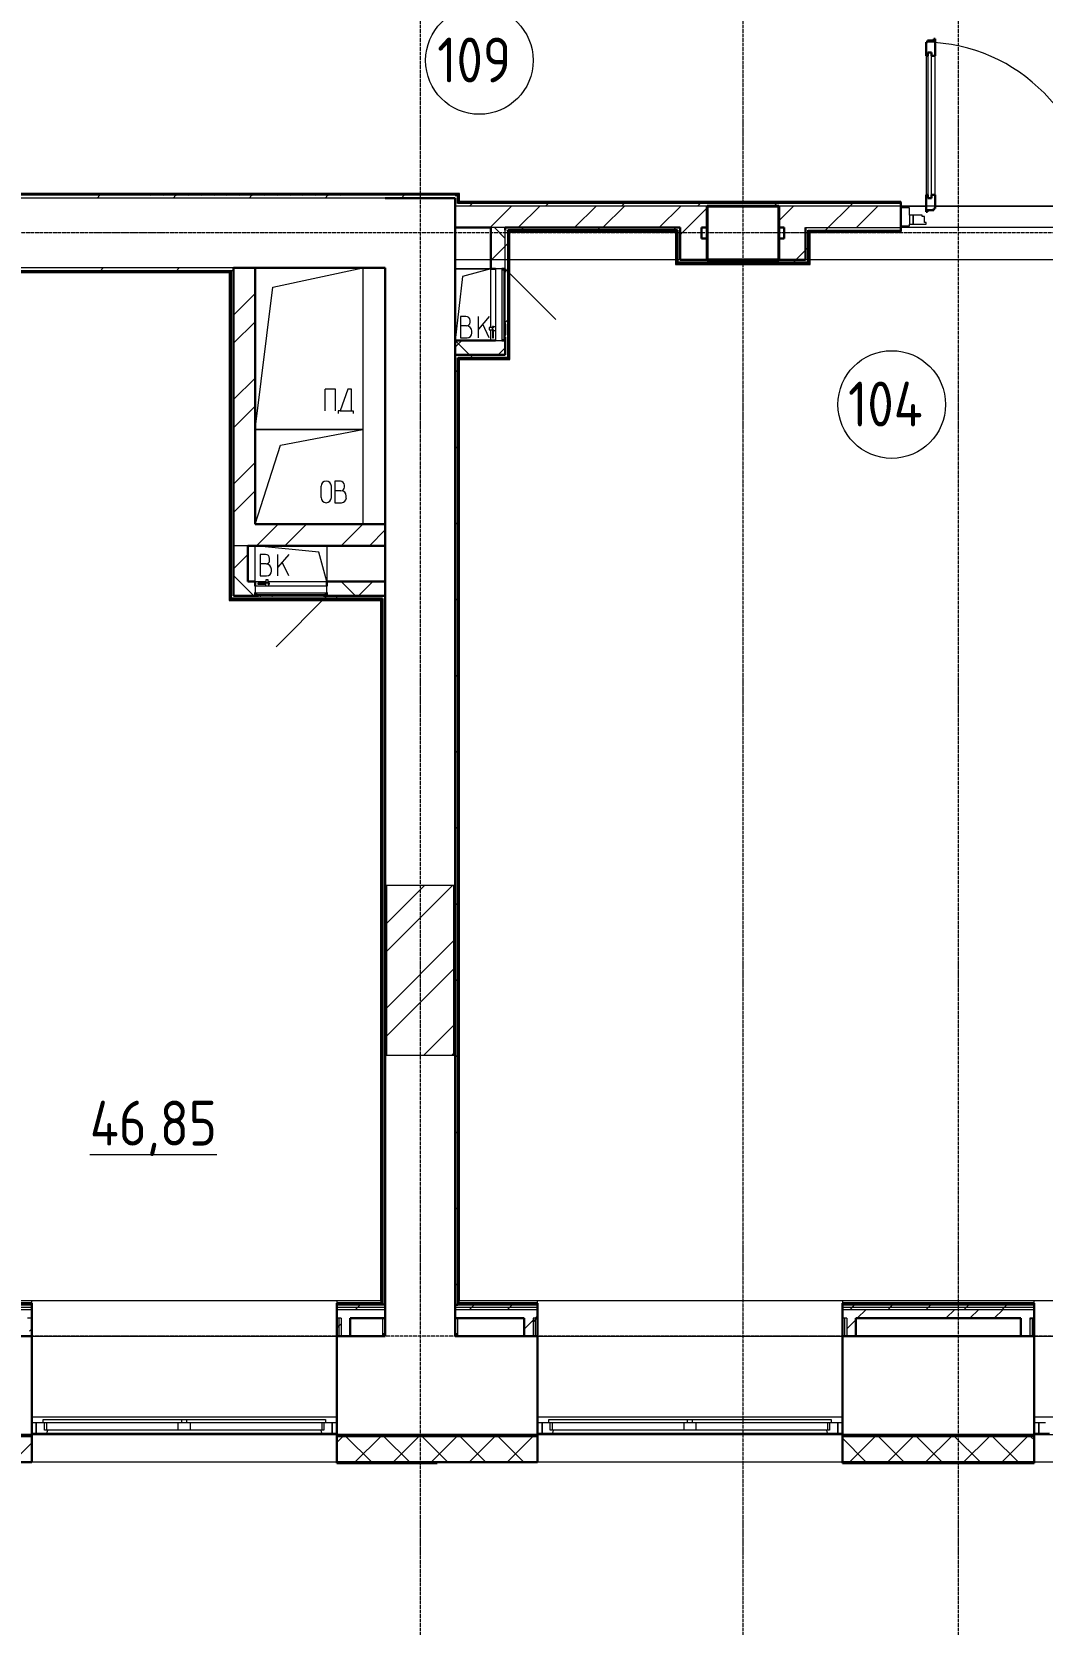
# Model space of a CAD drawing. Header units: millimetres. Extents: x -215207 to 92095, y -30385 to 123050.
# Drawn here: x -192100 to -186466, y -17164 to -8287 of the extents above; entities that cross this region are included whole.
import ezdxf

# ---------------------------------------------------------------- set-up
doc = ezdxf.new("R2010")
doc.units = ezdxf.units.MM
doc.linetypes.add('ADSK_Линия сетки', pattern=[25, 20, -2.5, 0, -2.5])
doc.linetypes.add('ADSK_Сверху', pattern=[4.5, 3, -1.5])
for name, color, linetype, lineweight in [('_ Окна', 7, 'Continuous', 9), ('Витраж', 7, 'Continuous', 9), ('Двери', 7, 'Continuous', 9), ('Линии', 7, 'Continuous', 9), ('Марки помещений', 7, 'Continuous', 20), ('Несущие колонны', 7, 'Continuous', 20), ('Оборудование', 7, 'Continuous', 20), ('Ограждение', 7, 'Continuous', 9), ('Окна', 7, 'Continuous', 9), ('Оси', 7, 'Continuous', 9), ('Перекрытие', 7, 'Continuous', 20), ('Стены внутренние', 7, 'Continuous', 20), ('Стены наружные', 7, 'Continuous', 20), ('Стены штриховка', 7, 'Continuous', 9)]:
    doc.layers.add(name, color=color, linetype=linetype, lineweight=lineweight)
doc.layers.add('Двери открывание', color=7, linetype='Continuous', lineweight=9, true_color=0xc0c0c0)
doc.styles.add('GOST Common_3', font='GOST_Common.ttf', dxfattribs={"width": 0.9, "height": 2.5})

# ---------------------------------------------------------------- blocks, each defined once
blk = doc.blocks.new('1 этаж 21082025')
at = {"lineweight": 18}
for p, q in [((9179.3, -41151.2), (9680.1, -41045)), ((9680.1, -41045), (9680.1, -41945)), ((10395, -41050), (10195, -41050)), ((10395, -41050), (10195, -41050)), ((10236.7, -41091.6), (10195, -41450)), ((10395, -41050), (10236.7, -41091.6)), ((9080.3, -41945), (9179.3, -41151.2)), ((10255.1, -41314.6), (10225.1, -41314.6)), ((10225.1, -41314.6), (10225.1, -41434.6)), ((10278.5, -41347.9), (10278.5, -41337.9)), ((10385.1, -41314.6), (10325.1, -41386.1)), ((10325.1, -41434.6), (10325.1, -41314.6)), ((10385.1, -41434.6), (10349.2, -41357.4)), ((10258.5, -41367.9), (10225.1, -41367.9)), ((10225.1, -41434.6), (10261.8, -41434.6)), ((10288.5, -41407.9), (10288.5, -41397.9)), ((9528.7, -41721.3), (9471.3, -41721.3)), ((9471.3, -41841.3), (9471.3, -41721.3)), ((9528.7, -41841.3), (9528.7, -41721.3)), ((9597.5, -41721.3), (9553.8, -41841.3)), ((9617.1, -41721.3), (9597.5, -41721.3)), ((9617.1, -41841.3), (9617.1, -41721.3)), ((9543.8, -41841.3), (9543.8, -41856.3)), ((9553.8, -41841.3), (9543.8, -41841.3)), ((9553.8, -41841.3), (9617.1, -41841.3)), ((9617.1, -41841.3), (9627.1, -41841.3)), ((9627.1, -41841.3), (9627.1, -41856.3)), ((9080.3, -41945), (9680.1, -41945)), ((9680.1, -41945), (9080.3, -41945)), ((9221.6, -42033.5), (9680.1, -41945)), ((9680.1, -41945), (9680.1, -42473.1)), ((9080.3, -42473.1), (9221.6, -42033.5)), ((9555.4, -42233.3), (9525.4, -42233.3)), ((9525.4, -42233.3), (9525.4, -42353.3)), ((9447.9, -42324.6), (9447.9, -42262)), ((9505.2, -42324.6), (9505.2, -42262)), ((9558.7, -42286.6), (9525.4, -42286.6)), ((9578.7, -42266.6), (9578.7, -42256.6)), ((9588.7, -42326.6), (9588.7, -42316.6)), ((9525.4, -42353.3), (9562.1, -42353.3)), ((9435.7, -42629), (9080.3, -42593.1)), ((9080.3, -42793.1), (9080.3, -42593.1)), ((9480.3, -42593.1), (9480.3, -42793.1)), ((9137.6, -42641.3), (9107.6, -42641.3)), ((9107.6, -42641.3), (9107.6, -42761.3)), ((9141, -42694.7), (9107.6, -42694.7)), ((9161, -42674.7), (9161, -42664.7)), ((9267.6, -42641.3), (9207.6, -42712.8)), ((9207.6, -42761.3), (9207.6, -42641.3)), ((9267.6, -42761.3), (9231.7, -42684.2)), ((9480.3, -42793.1), (9435.7, -42629)), ((9107.6, -42761.3), (9144.3, -42761.3)), ((9171, -42734.7), (9171, -42724.7))]:
    blk.add_line(p, q, dxfattribs=at)
for centre, radius, start, end in [((10255.1, -41337.9), 23.3, 0, 90), ((10258.5, -41347.9), 20, 270, 0), ((10258.5, -41397.9), 30, 0, 90), ((10261.8, -41407.9), 26.7, 270, 0), ((9476.5, -42262), 28.7, 0, 180), ((9555.4, -42256.6), 23.3, 0, 90), ((9476.5, -42324.6), 28.7, 180, 0), ((9558.7, -42266.6), 20, 270, 0), ((9558.7, -42316.6), 30, 0, 90), ((9562.1, -42326.6), 26.7, 270, 0), ((9137.6, -42664.7), 23.3, 0, 90), ((9141, -42674.7), 20, 270, 0), ((9141, -42724.7), 30, 0, 90), ((9144.3, -42734.7), 26.7, 270, 0)]:
    blk.add_arc(centre, radius, start, end, dxfattribs=at)
at = {"layer": '_ Окна'}
for p, q in [((7860, -47482), (7835, -47482)), ((7860, -47540), (7860, -47482)), ((9535, -47482), (9510, -47482)), ((9510, -47482), (9510, -47540)), ((10680, -47482), (10655, -47482)), ((10680, -47540), (10680, -47482)), ((12355, -47482), (12330, -47482)), ((12330, -47482), (12330, -47540)), ((13450, -47482), (13425, -47482)), ((13450, -47540), (13450, -47482)), ((7835, -47540), (7860, -47540)), ((9510, -47540), (9535, -47540)), ((10655, -47540), (10680, -47540)), ((12330, -47540), (12355, -47540)), ((13425, -47540), (13450, -47540))]:
    blk.add_line(p, q, dxfattribs=at)
at = {"layer": '_ Окна', "lineweight": 18}
for p, q in [((7898, -47482), (7860, -47482)), ((7860, -47482), (7860, -47540)), ((7906, -47523), (7906, -47482)), ((9464, -47482), (9464, -47523)), ((9510, -47482), (9472, -47482)), ((9510, -47540), (9510, -47482)), ((10718, -47482), (10680, -47482)), ((10680, -47482), (10680, -47540)), ((10726, -47523), (10726, -47482)), ((12284, -47482), (12284, -47523)), ((12330, -47482), (12292, -47482)), ((12330, -47540), (12330, -47482)), ((13488, -47482), (13450, -47482)), ((13450, -47482), (13450, -47540)), ((7860, -47540), (7919.4, -47540)), ((7918, -47523), (7906, -47523)), ((7919.4, -47540), (7924, -47523)), ((9446, -47523), (9450.6, -47540)), ((9450.6, -47540), (9510, -47540)), ((9464, -47523), (9452, -47523)), ((10680, -47540), (10739.4, -47540)), ((10738, -47523), (10726, -47523)), ((10739.4, -47540), (10744, -47523)), ((12266, -47523), (12270.6, -47540)), ((12270.6, -47540), (12330, -47540)), ((12284, -47523), (12272, -47523)), ((13450, -47540), (13509.4, -47540))]:
    blk.add_line(p, q, dxfattribs=at)
at = {"layer": 'Витраж', "lineweight": 18}
for p, q in [((12730, -40710), (12680, -40710)), ((12680, -40710), (12680, -40810)), ((12730, -40750), (12730, -40710)), ((12680, -40810), (12730, -40810)), ((12730, -40810), (12730, -40800))]:
    blk.add_line(p, q, dxfattribs=at)
at = {"layer": 'Двери', "lineweight": 30}
for p, q in [((12830, -39786), (12822, -39786)), ((12822, -39786), (12822, -39862)), ((12864, -39777), (12830, -39777)), ((12830, -39777), (12830, -39786)), ((12831, -39844), (12831, -39862)), ((12852, -39844), (12831, -39844)), ((12852, -39862), (12852, -39844)), ((12872, -39768), (12864, -39768)), ((12864, -39768), (12864, -39777)), ((12872, -39862), (12872, -39768)), ((12831, -39862), (12822, -39862)), ((12872, -39862), (12852, -39862)), ((12822, -40638), (12822, -40732)), ((12831, -40638), (12822, -40638)), ((12831, -40656), (12831, -40638)), ((12852, -40638), (12852, -40656)), ((12872, -40638), (12852, -40638)), ((12872, -40714), (12872, -40638)), ((12822, -40732), (12830, -40732)), ((12830, -40732), (12830, -40723)), ((12830, -40723), (12864, -40723)), ((12852, -40656), (12831, -40656)), ((12864, -40723), (12864, -40714)), ((12864, -40714), (12872, -40714))]:
    blk.add_line(p, q, dxfattribs=at)
at = {"layer": 'Двери'}
for p, q in [((12831, -39844), (12831, -40656)), ((12852, -39844), (12831, -39844)), ((12852, -40656), (12852, -39844)), ((12822, -39862), (12822, -40638)), ((12872, -40638), (12872, -39862)), ((12831, -40656), (12852, -40656)), ((12730, -40750), (12730, -40800)), ((12750, -40750), (12730, -40750)), ((12730, -40800), (12750, -40800)), ((12750, -40800), (12750, -40750)), ((12799, -40750), (12750, -40750)), ((12750, -40750), (12750, -40800)), ((12750, -40800), (12822, -40800)), ((12799, -40758), (12799, -40750)), ((12813, -40758), (12799, -40758)), ((12813, -40792), (12813, -40758)), ((12822, -40792), (12813, -40792)), ((12822, -40800), (12822, -40792))]:
    blk.add_line(p, q, dxfattribs=at)
at = {"layer": 'Двери открывание'}
blk.add_arc((12804, -40732), 946, 0, 88.90974, dxfattribs=at)
at = {"layer": 'Линии', "linetype": 'ADSK_Сверху'}
for p, q in [((43405, -40700), (10195, -40700)), ((43405, -41000), (10195, -41000))]:
    blk.add_line(p, q, dxfattribs=at)
at = {"layer": 'Марки помещений'}
for centre in [(10330.7, -39888.2), (12630.1, -41806.2)]:
    blk.add_circle(centre, 300, dxfattribs=at)
at = {"layer": 'Несущие колонны', "lineweight": 40}
for p, q in [((11600, -40700), (12000, -40700)), ((11600, -41000), (11600, -40700)), ((12000, -40700), (11600, -40700)), ((12000, -40700), (12000, -41000)), ((11600, -40820), (11600, -41000)), ((12000, -41000), (12000, -40820)), ((12000, -41000), (11600, -41000)), ((11600, -41000), (12000, -41000))]:
    blk.add_line(p, q, dxfattribs=at)
at = {"layer": 'Несущие колонны'}
for p, q in [((11600, -40700), (11600, -40820)), ((12000, -40820), (12000, -40700))]:
    blk.add_line(p, q, dxfattribs=at)
at = {"layer": 'Оборудование'}
for p, q in [((10456.4, -41050), (10420, -41050)), ((10420, -41050), (10420, -41450)), ((10457.3, -41449.1), (10457.3, -41050.9)), ((10467, -41057), (10457.3, -41057)), ((10468, -41442), (10468, -41058)), ((10475, -41069), (10469.5, -41069)), ((10475, -41050), (10757.8, -41332.8)), ((10475, -41431), (10475, -41069)), ((10477, -41353.5), (10475, -41353.5)), ((10477, -41357.5), (10477, -41353.5)), ((10477, -41357.5), (10477, -41418)), ((10402.1, -41377.4), (10384.7, -41377.4)), ((10384.7, -41377.4), (10384.7, -41389.6)), ((10384.7, -41389.6), (10402.1, -41389.6)), ((10404.1, -41375.4), (10402.1, -41377.4)), ((10402.1, -41377.4), (10402.1, -41389.6)), ((10402.1, -41389.6), (10404.1, -41391.6)), ((10420, -41373.9), (10404.1, -41373.9)), ((10404.1, -41373.9), (10404.1, -41393.2)), ((10404.1, -41393.2), (10420, -41393.2)), ((10409.6, -41370.4), (10404.6, -41370.4)), ((10404.6, -41370.4), (10404.6, -41378.7)), ((10404.6, -41388.3), (10404.6, -41434.2)), ((10404.6, -41434.2), (10409.6, -41434.2)), ((10409.6, -41378.7), (10409.6, -41370.4)), ((10409.6, -41434.2), (10409.6, -41388.3)), ((10420, -41450), (10456.4, -41450)), ((10457.3, -41443), (10467, -41443)), ((10469.5, -41431), (10475, -41431)), ((10475, -41422), (10477, -41422)), ((10477, -41422), (10477, -41418)), ((9140.6, -42782.8), (9140.6, -42800.3)), ((9152.9, -42782.8), (9140.6, -42782.8)), ((9152.9, -42800.3), (9152.9, -42782.8)), ((9080.3, -42818.1), (9080.3, -42854.5)), ((9480.3, -42818.1), (9080.3, -42818.1)), ((9081.2, -42855.4), (9479.3, -42855.4)), ((9087.3, -42855.4), (9087.3, -42865.2)), ((9088.2, -42866.1), (9472.3, -42866.1)), ((9096.1, -42802.7), (9096.1, -42807.7)), ((9141.9, -42802.7), (9096.1, -42802.7)), ((9096.1, -42807.7), (9141.9, -42807.7)), ((9099.3, -42867.7), (9099.3, -42873.1)), ((9137.1, -42802.2), (9137.1, -42818.1)), ((9156.4, -42802.2), (9137.1, -42802.2)), ((9140.6, -42800.3), (9138.7, -42802.2)), ((9152.9, -42800.3), (9140.6, -42800.3)), ((9159.8, -42802.7), (9151.6, -42802.7)), ((9151.6, -42807.7), (9159.8, -42807.7)), ((9154.8, -42802.2), (9152.9, -42800.3)), ((9156.4, -42818.1), (9156.4, -42802.2)), ((9159.8, -42807.7), (9159.8, -42802.7)), ((9461.3, -42873.1), (9461.3, -42867.7)), ((9473.3, -42865.2), (9473.3, -42855.4)), ((9480.3, -42854.5), (9480.3, -42818.1)), ((9099.3, -42873.1), (9461.3, -42873.1)), ((9108.3, -42873.1), (9108.3, -42875.1)), ((9108.3, -42875.1), (9112.3, -42875.1)), ((9172.8, -42875.1), (9112.3, -42875.1)), ((9172.8, -42875.1), (9176.8, -42875.1)), ((9176.8, -42875.1), (9176.8, -42873.1)), ((9480.3, -42873.1), (9197.4, -43156))]:
    blk.add_line(p, q, dxfattribs=at)
for points, knots in [([(10457.3, -41050.9), (10457.3, -41050.8), (10457.3, -41050.7), (10457.2, -41050.5), (10457.1, -41050.4), (10457, -41050.2), (10456.8, -41050.1), (10456.6, -41050), (10456.5, -41050), (10456.4, -41050)], [-1, -1, -1, -1, -0.833333, -0.75, -0.583333, -0.458333, -0.333333, -0.166667, 0, 0, 0, 0]), ([(10468, -41058), (10468, -41057.9), (10468, -41057.7), (10467.9, -41057.6), (10467.9, -41057.5), (10467.8, -41057.4), (10467.7, -41057.2), (10467.5, -41057.1), (10467.3, -41057), (10467.1, -41057), (10467, -41057)], [-1, -1, -1, -1, -0.833333, -0.75, -0.666667, -0.583333, -0.458333, -0.333333, -0.166667, 0, 0, 0, 0]), ([(10469.5, -41069), (10469.4, -41069), (10469.2, -41069), (10468.9, -41068.9), (10468.8, -41068.8), (10468.6, -41068.7), (10468.4, -41068.6), (10468.3, -41068.4), (10468.2, -41068.2), (10468.1, -41068.1), (10468, -41067.8), (10468, -41067.6), (10468, -41067.5)], [-1, -1, -1, -1, -0.833333, -0.75, -0.666667, -0.583333, -0.5, -0.416667, -0.333333, -0.25, -0.166667, 0, 0, 0, 0]), ([(10456.4, -41450), (10456.5, -41450), (10456.6, -41450), (10456.8, -41449.9), (10457, -41449.8), (10457.1, -41449.6), (10457.2, -41449.5), (10457.3, -41449.3), (10457.3, -41449.2), (10457.3, -41449.1)], [0, 0, 0, 0, 0.166667, 0.333333, 0.458333, 0.583333, 0.708333, 0.833333, 1, 1, 1, 1]), ([(10467, -41443), (10467.1, -41443), (10467.3, -41443), (10467.5, -41442.9), (10467.7, -41442.8), (10467.8, -41442.6), (10467.9, -41442.5), (10467.9, -41442.4), (10468, -41442.3), (10468, -41442.1), (10468, -41442)], [0, 0, 0, 0, 0.166667, 0.333333, 0.458333, 0.583333, 0.666667, 0.75, 0.833333, 1, 1, 1, 1]), ([(10468, -41432.5), (10468, -41432.4), (10468, -41432.2), (10468.1, -41431.9), (10468.2, -41431.8), (10468.3, -41431.6), (10468.4, -41431.4), (10468.6, -41431.3), (10468.8, -41431.2), (10468.9, -41431.1), (10469.2, -41431), (10469.4, -41431), (10469.5, -41431)], [0, 0, 0, 0, 0.166667, 0.25, 0.333333, 0.416667, 0.5, 0.583333, 0.666667, 0.75, 0.833333, 1, 1, 1, 1]), ([(9080.3, -42854.5), (9080.3, -42854.6), (9080.3, -42854.7), (9080.4, -42855), (9080.5, -42855.1), (9080.6, -42855.2), (9080.8, -42855.3), (9081, -42855.4), (9081.1, -42855.4), (9081.2, -42855.4)], [0, 0, 0, 0, 0.166667, 0.333333, 0.458333, 0.583333, 0.708333, 0.833333, 1, 1, 1, 1]), ([(9087.3, -42865.2), (9087.3, -42865.2), (9087.3, -42865.4), (9087.4, -42865.6), (9087.5, -42865.8), (9087.6, -42865.9), (9087.7, -42866), (9087.9, -42866), (9088, -42866.1), (9088.1, -42866.1), (9088.2, -42866.1)], [0, 0, 0, 0, 0.166667, 0.333333, 0.458333, 0.583333, 0.666667, 0.75, 0.833333, 1, 1, 1, 1]), ([(9097.7, -42866.1), (9097.9, -42866.1), (9098.1, -42866.1), (9098.3, -42866.2), (9098.5, -42866.3), (9098.7, -42866.4), (9098.8, -42866.6), (9098.9, -42866.7), (9099.1, -42866.9), (9099.1, -42867.1), (9099.2, -42867.3), (9099.3, -42867.5), (9099.3, -42867.7)], [0, 0, 0, 0, 0.166667, 0.25, 0.333333, 0.416667, 0.5, 0.583333, 0.666667, 0.75, 0.833333, 1, 1, 1, 1]), ([(9461.3, -42867.7), (9461.3, -42867.5), (9461.3, -42867.3), (9461.4, -42867.1), (9461.5, -42866.9), (9461.6, -42866.7), (9461.7, -42866.6), (9461.9, -42866.4), (9462, -42866.3), (9462.2, -42866.2), (9462.5, -42866.1), (9462.7, -42866.1), (9462.8, -42866.1)], [-1, -1, -1, -1, -0.833333, -0.75, -0.666667, -0.583333, -0.5, -0.416667, -0.333333, -0.25, -0.166667, 0, 0, 0, 0]), ([(9472.3, -42866.1), (9472.4, -42866.1), (9472.5, -42866.1), (9472.7, -42866), (9472.8, -42866), (9472.9, -42865.9), (9473, -42865.8), (9473.2, -42865.6), (9473.2, -42865.4), (9473.3, -42865.2), (9473.3, -42865.2)], [-1, -1, -1, -1, -0.833333, -0.75, -0.666667, -0.583333, -0.458333, -0.333333, -0.166667, 0, 0, 0, 0]), ([(9479.3, -42855.4), (9479.4, -42855.4), (9479.5, -42855.4), (9479.7, -42855.3), (9479.9, -42855.2), (9480, -42855.1), (9480.2, -42855), (9480.2, -42854.7), (9480.3, -42854.6), (9480.3, -42854.5)], [-1, -1, -1, -1, -0.833333, -0.75, -0.583333, -0.458333, -0.333333, -0.166667, 0, 0, 0, 0])]:
    blk.add_open_spline(points, degree=3, knots=knots, dxfattribs=at)
at = {"layer": 'Ограждение'}
for p, q in [((10220, -40630), (3985, -40630)), ((10220, -40630), (10215, -40635)), ((10220, -40675), (10220, -40630)), ((10220, -40675), (10215, -40680)), ((12680, -40675), (10220, -40675)), ((12680, -40675), (12680, -40680)), ((10500, -40845), (10495, -40840)), ((10500, -41555), (10500, -40845)), ((10500, -40845), (11425, -40845)), ((11425, -40845), (11430, -40840)), ((11425, -40845), (11425, -41025)), ((12175, -40845), (12170, -40840)), ((12175, -41025), (12175, -40845)), ((12175, -40845), (12680, -40845)), ((12680, -40840), (12680, -40845)), ((3985, -41070), (8935.3, -41070)), ((8940.3, -41065), (8935.3, -41070)), ((8935.3, -41070), (8935.3, -42898.1)), ((11425, -41025), (11430, -41020)), ((11425, -41025), (12175, -41025)), ((12175, -41025), (12170, -41020)), ((10220, -41555), (10215, -41550)), ((10220, -46800), (10220, -41555)), ((10220, -41555), (10500, -41555)), ((10500, -41555), (10495, -41550)), ((8935.3, -42898.1), (8940.3, -42893.1)), ((8935.3, -42898.1), (9780, -42898.1)), ((9780, -42898.1), (9785, -42893.1)), ((9780, -42898.1), (9780, -46800)), ((1590, -46800), (9785, -46800)), ((7835, -46815), (7835, -46800)), ((7835, -46800), (9535, -46800)), ((9535, -46800), (9535, -46815)), ((10215, -46800), (18385, -46800)), ((10655, -46815), (10655, -46800)), ((10655, -46800), (12355, -46800)), ((12355, -46800), (12355, -46815)), ((13425, -46815), (13425, -46800)), ((13425, -46800), (15125, -46800)), ((9790, -46900), (9790, -47000)), ((10210, -47000), (10210, -46900)), ((7835, -47000), (9535, -47000)), ((10655, -47000), (12355, -47000)), ((13425, -47000), (15125, -47000)), ((7835, -47450), (9535, -47450)), ((10655, -47450), (12355, -47450)), ((13425, -47450), (15125, -47450))]:
    blk.add_line(p, q, dxfattribs=at)
at = {"layer": 'Ограждение', "linetype": 'Continuous'}
for p, q in [((8336, -40635), (8336, -40630)), ((8936, -40635), (8936, -40630)), ((9536, -40635), (9536, -40630)), ((10136, -40635), (10136, -40630)), ((10736, -40680), (10736, -40675)), ((11336, -40680), (11336, -40675)), ((11936, -40680), (11936, -40675)), ((12536, -40680), (12536, -40675))]:
    blk.add_line(p, q, dxfattribs=at)
at = {"layer": 'Окна'}
for p, q in [((7898, -47465), (8670, -47465)), ((7898, -47482), (7898, -47465)), ((8670, -47482), (7898, -47482)), ((7918, -47523), (7918, -47482)), ((8650, -47482), (8650, -47523)), ((8670, -47465), (8700, -47465)), ((8670, -47465), (8670, -47482)), ((8700, -47482), (8670, -47482)), ((8700, -47465), (9472, -47465)), ((8700, -47482), (8700, -47465)), ((9472, -47482), (8700, -47482)), ((8720, -47523), (8720, -47482)), ((9452, -47482), (9452, -47523)), ((9472, -47465), (9472, -47482)), ((10718, -47465), (11490, -47465)), ((10718, -47482), (10718, -47465)), ((11490, -47482), (10718, -47482)), ((10738, -47523), (10738, -47482)), ((11470, -47482), (11470, -47523)), ((11490, -47465), (11520, -47465)), ((11490, -47465), (11490, -47482)), ((11520, -47482), (11490, -47482)), ((11520, -47465), (12292, -47465)), ((11520, -47482), (11520, -47465)), ((12292, -47482), (11520, -47482)), ((11540, -47523), (11540, -47482)), ((12272, -47482), (12272, -47523)), ((12292, -47465), (12292, -47482)), ((8650, -47523), (7918, -47523)), ((7919.4, -47540), (9450.6, -47540)), ((8720, -47523), (8650, -47523)), ((9452, -47523), (8720, -47523)), ((11470, -47523), (10738, -47523)), ((10739.4, -47540), (12270.6, -47540)), ((11540, -47523), (11470, -47523)), ((12272, -47523), (11540, -47523))]:
    blk.add_line(p, q, dxfattribs=at)
at = {"layer": 'Оси', "linetype": 'ADSK_Линия сетки'}
for p, q in [((10000, -29900), (10000, -60626.1)), ((11800, -29900), (11800, -60626.1)), ((13000, -29900), (13000, -60626.1)), ((62867.3, -40850), (-14072.3, -40850)), ((62867.3, -47000), (-14072.3, -47000))]:
    blk.add_line(p, q, dxfattribs=at)
at = {"layer": 'Перекрытие', "color": 49, "true_color": 0x464646}
for p, q in [((12680, -40700), (12822, -40700)), ((12872, -40700), (14088, -40700)), ((10195, -41050), (10395, -41050)), ((9080.3, -42793.1), (9080.3, -42593.1)), ((9480.3, -42593.1), (9480.3, -42793.1))]:
    blk.add_line(p, q, dxfattribs=at)
at = {"layer": 'Стены внутренние'}
for p, q in [((9805, -40655), (3975, -40655)), ((9810, -44485), (10190, -44485)), ((10190, -45435), (9810, -45435)), ((9535, -47550), (7835, -47550)), ((12355, -47550), (10655, -47550)), ((15125, -47550), (13425, -47550)), ((9535, -47702), (7835, -47702)), ((12355, -47702), (10655, -47702)), ((15125, -47702), (13425, -47702))]:
    blk.add_line(p, q, dxfattribs=at)
at = {"layer": 'Стены внутренние', "lineweight": 30}
for p, q in [((10195, -40655), (9805, -40655)), ((10195, -41450), (10195, -40820)), ((9080.3, -41045), (9805, -41045)), ((9805, -41045), (9805, -42473.1)), ((9805, -42593.1), (9805, -42793.1)), ((9805, -44485), (9810, -44485)), ((10190, -44485), (10195, -44485)), ((9810, -45435), (9805, -45435)), ((10195, -45435), (10190, -45435)), ((9805, -46900), (9805, -47000)), ((10195, -47000), (10195, -46900)), ((7835, -47550), (7835, -47000)), ((9535, -47000), (9535, -47550)), ((9805, -47000), (9610, -47000)), ((10580, -47000), (10195, -47000)), ((10655, -47550), (10655, -47000)), ((12355, -47000), (12355, -47550)), ((13350, -47000), (12430, -47000)), ((13425, -47550), (13425, -47000)), ((6705, -47550), (7835, -47550)), ((7835, -47702), (7835, -47560)), ((9535, -47550), (10655, -47550)), ((9535, -47560), (9535, -47702)), ((10655, -47702), (10655, -47560)), ((12355, -47550), (13425, -47550)), ((12355, -47560), (12355, -47702)), ((13425, -47702), (13425, -47560)), ((6705, -47702), (7835, -47702)), ((9535, -47702), (10655, -47702))]:
    blk.add_line(p, q, dxfattribs=at)
at = {"layer": 'Стены внутренние', "linetype": 'Continuous', "lineweight": 9}
for p, q in [((9535, -47591.8), (9566.8, -47560)), ((9728.3, -47700), (9588.3, -47560)), ((9638.9, -47700), (9778.9, -47560)), ((9940.5, -47700), (9800.5, -47560)), ((9851, -47700), (9991, -47560)), ((10152.6, -47700), (10012.6, -47560)), ((10063.2, -47700), (10203.2, -47560)), ((10364.7, -47700), (10224.7, -47560)), ((10275.3, -47700), (10415.3, -47560)), ((10576.9, -47700), (10436.9, -47560)), ((10487.4, -47700), (10627.4, -47560)), ((10655, -47566), (10649, -47560)), ((12486.1, -47700), (12355, -47568.9)), ((12396.6, -47700), (12536.6, -47560)), ((12698.2, -47700), (12558.2, -47560)), ((12608.7, -47700), (12748.7, -47560)), ((12910.3, -47700), (12770.3, -47560)), ((12820.9, -47700), (12960.9, -47560)), ((13122.5, -47700), (12982.5, -47560)), ((13033, -47700), (13173, -47560)), ((13334.6, -47700), (13194.6, -47560)), ((13245.1, -47700), (13385.1, -47560)), ((13425, -47578.3), (13406.7, -47560)), ((7729.7, -47700), (7835, -47594.7)), ((12425.9, -47700), (12424.7, -47702)), ((12681.2, -47702), (12680.1, -47700)), ((13267.8, -47702), (13266.7, -47700))]:
    blk.add_line(p, q, dxfattribs=at)
at = {"layer": 'Стены наружные', "lineweight": 30}
for p, q in [((10215, -40635), (3975, -40635)), ((10210, -40640), (10195, -40640)), ((10210, -40685), (10210, -40640)), ((10215, -40680), (10215, -40635)), ((10195, -40655), (10195, -40820)), ((12680, -40680), (10215, -40680)), ((11600, -40700), (12000, -40700)), ((12680, -40840), (12680, -40680)), ((10195, -40820), (10395, -40820)), ((10395, -40820), (10395, -41050)), ((10475, -40820), (11450, -40820)), ((10475, -40835), (10475, -40820)), ((11450, -40820), (11450, -41000)), ((11570, -40820), (11600, -40820)), ((11570, -40880), (11570, -40820)), ((12000, -40820), (12030, -40820)), ((12030, -40820), (12030, -40880)), ((12150, -41000), (12150, -40820)), ((10490, -40835), (11435, -40835)), ((10490, -40840), (10490, -40835)), ((10495, -40840), (11430, -40840)), ((10495, -41550), (10495, -40840)), ((11430, -40840), (11430, -41020)), ((11435, -40835), (11435, -41015)), ((11600, -40880), (11570, -40880)), ((11600, -41000), (11600, -40880)), ((12030, -40880), (12000, -40880)), ((12000, -40880), (12000, -41000)), ((12165, -41015), (12165, -40835)), ((12170, -40840), (12680, -40840)), ((12170, -41020), (12170, -40840)), ((11450, -41000), (11600, -41000)), ((11600, -41000), (12150, -41000)), ((3975, -41065), (8940.3, -41065)), ((8940.3, -41065), (8940.3, -42893.1)), ((8945.3, -41060), (8945.3, -42888.1)), ((8960.3, -42873.1), (8960.3, -41045)), ((9080.3, -41045), (8960.3, -41045)), ((9080.3, -42473.1), (9080.3, -41045)), ((10395, -41050), (10420, -41050)), ((10456.6, -41050), (10475, -41050)), ((10475, -41050), (10475, -41069)), ((11430, -41020), (12170, -41020)), ((11435, -41015), (12165, -41015)), ((10420, -41450), (10195, -41450)), ((10195, -41450), (10195, -46900)), ((10475, -41450), (10456.6, -41450)), ((10475, -41431), (10475, -41530)), ((10195, -41530), (10475, -41530)), ((10210, -46820), (10210, -41545)), ((10210, -41545), (10490, -41545)), ((10215, -41550), (10495, -41550)), ((10215, -46815), (10215, -41550)), ((9805, -42473.1), (9080.3, -42473.1)), ((9805, -42593.1), (9805, -42473.1)), ((9040.3, -42593.1), (9805, -42593.1)), ((9040.3, -42793.1), (9040.3, -42593.1)), ((9080.3, -42793.1), (9040.3, -42793.1)), ((9080.3, -42818.1), (9080.3, -42793.1)), ((9080.3, -42873.1), (9080.3, -42854.7)), ((9805, -42793.1), (9480.3, -42793.1)), ((9480.3, -42793.1), (9480.3, -42818.1)), ((9480.3, -42854.7), (9480.3, -42873.1)), ((9805, -46900), (9805, -42793.1)), ((8940.3, -42893.1), (9785, -42893.1)), ((8945.3, -42888.1), (9790, -42888.1)), ((9099.3, -42873.1), (8960.3, -42873.1)), ((9805, -42873.1), (9461.3, -42873.1)), ((9785, -42893.1), (9785, -46815)), ((9790, -42888.1), (9790, -46820)), ((9810, -44485), (9810, -45435)), ((10190, -45435), (10190, -44485)), ((7835, -46815), (6705, -46815)), ((7835, -47000), (7835, -46815)), ((9535, -46815), (9535, -47000)), ((9785, -46815), (9535, -46815)), ((9790, -46820), (9785, -46820)), ((10195, -46825), (10210, -46825)), ((10215, -46820), (10210, -46820)), ((10655, -46815), (10215, -46815)), ((10655, -47000), (10655, -46815)), ((12355, -46815), (12355, -47000)), ((13425, -46815), (12355, -46815)), ((13425, -47000), (13425, -46815)), ((9610, -46900), (9805, -46900)), ((9610, -47000), (9610, -46900)), ((10195, -46900), (10580, -46900)), ((10580, -46900), (10580, -47000)), ((12430, -46900), (13350, -46900)), ((12430, -47000), (12430, -46900)), ((13350, -46900), (13350, -47000)), ((7760, -47000), (7835, -47000)), ((9535, -47000), (9610, -47000)), ((10580, -47000), (10655, -47000)), ((12355, -47000), (12430, -47000)), ((13350, -47000), (13425, -47000)), ((7835, -47560), (7835, -47550)), ((9535, -47550), (9535, -47560)), ((10655, -47560), (10655, -47550)), ((12355, -47550), (12355, -47560)), ((13425, -47560), (13425, -47550)), ((9535, -47702), (9535, -47707)), ((9535, -47707), (10095, -47707)), ((10095, -47707), (10095, -47702)), ((13425, -47702), (12355, -47702)), ((12355, -47702), (12355, -47707)), ((12355, -47707), (13425, -47707)), ((13425, -47707), (13425, -47702))]:
    blk.add_line(p, q, dxfattribs=at)
at = {"layer": 'Стены наружные', "linetype": 'Continuous', "lineweight": 9}
for p, q in [((7860.1, -40640), (7865.1, -40635)), ((7930.8, -40640), (7935.8, -40635)), ((8001.5, -40640), (8006.5, -40635)), ((8072.2, -40640), (8077.2, -40635)), ((8142.9, -40640), (8147.9, -40635)), ((8198.6, -40655), (8213.6, -40640)), ((8213.6, -40640), (8218.6, -40635)), ((8284.3, -40640), (8289.3, -40635)), ((8355, -40640), (8360, -40635)), ((8425.7, -40640), (8430.7, -40635)), ((8496.4, -40640), (8501.4, -40635)), ((8567.2, -40640), (8572.2, -40635)), ((8622.9, -40655), (8637.9, -40640)), ((8637.9, -40640), (8642.9, -40635)), ((8708.6, -40640), (8713.6, -40635)), ((8779.3, -40640), (8784.3, -40635)), ((8850, -40640), (8855, -40635)), ((8920.7, -40640), (8925.7, -40635)), ((8991.4, -40640), (8996.4, -40635)), ((9047.1, -40655), (9062.1, -40640)), ((9062.1, -40640), (9067.1, -40635)), ((9132.8, -40640), (9137.8, -40635)), ((9203.6, -40640), (9208.6, -40635)), ((9274.3, -40640), (9279.3, -40635)), ((9345, -40640), (9350, -40635)), ((9415.7, -40640), (9420.7, -40635)), ((9471.4, -40655), (9486.4, -40640)), ((9486.4, -40640), (9491.4, -40635)), ((9557.1, -40640), (9562.1, -40635)), ((9627.8, -40640), (9632.8, -40635)), ((9698.5, -40640), (9703.5, -40635)), ((9769.2, -40640), (9774.2, -40635)), ((9840, -40640), (9845, -40635)), ((9895.7, -40655), (9910.7, -40640)), ((9910.7, -40640), (9915.7, -40635)), ((9981.4, -40640), (9986.4, -40635)), ((10052.1, -40640), (10057.1, -40635)), ((10122.8, -40640), (10127.8, -40635)), ((10193.5, -40640), (10198.5, -40635)), ((10195, -40701.1), (10196.1, -40700)), ((10219.2, -40685), (10224.2, -40680)), ((10274.9, -40700), (10289.9, -40685)), ((10289.9, -40685), (10294.9, -40680)), ((10360.6, -40685), (10365.6, -40680)), ((10390.4, -40820), (10510.4, -40700)), ((10431.3, -40685), (10436.3, -40680)), ((10502.1, -40685), (10507.1, -40680)), ((10547.5, -40820), (10667.5, -40700)), ((10572.8, -40685), (10577.8, -40680)), ((10643.5, -40685), (10648.5, -40680)), ((10699.2, -40700), (10714.2, -40685)), ((10714.2, -40685), (10719.2, -40680)), ((10784.9, -40685), (10789.9, -40680)), ((10855.6, -40685), (10860.6, -40680)), ((10861.9, -40820), (10981.9, -40700)), ((10926.3, -40685), (10931.3, -40680)), ((10997, -40685), (11002, -40680)), ((11019, -40820), (11139, -40700)), ((11067.7, -40685), (11072.7, -40680)), ((11123.5, -40700), (11138.5, -40685)), ((11138.5, -40685), (11143.5, -40680)), ((11209.2, -40685), (11214.2, -40680)), ((11279.9, -40685), (11284.9, -40680)), ((11333.3, -40820), (11453.3, -40700)), ((11350.6, -40685), (11355.6, -40680)), ((11421.3, -40685), (11426.3, -40680)), ((11490.5, -40820), (11600, -40710.5)), ((11492, -40685), (11497, -40680)), ((11547.7, -40700), (11562.7, -40685)), ((11562.7, -40685), (11567.7, -40680)), ((11633.4, -40685), (11638.4, -40680)), ((11704.1, -40685), (11709.1, -40680)), ((11774.9, -40685), (11779.9, -40680)), ((11845.6, -40685), (11850.6, -40680)), ((11916.3, -40685), (11921.3, -40680)), ((11972, -40700), (11987, -40685)), ((11987, -40685), (11992, -40680)), ((12000, -40781.9), (12081.9, -40700)), ((12057.7, -40685), (12062.7, -40680)), ((12128.4, -40685), (12133.4, -40680)), ((12199.1, -40685), (12204.1, -40680)), ((12269.8, -40685), (12274.8, -40680)), ((12276.2, -40820), (12396.2, -40700)), ((12340.5, -40685), (12345.5, -40680)), ((12396.2, -40700), (12411.2, -40685)), ((12411.2, -40685), (12416.2, -40680)), ((12433.4, -40820), (12553.4, -40700)), ((12482, -40685), (12487, -40680)), ((12552.7, -40685), (12557.7, -40680)), ((12623.4, -40685), (12628.4, -40680)), ((10475, -40880.6), (10414.4, -40820)), ((10564.2, -40835), (10579.2, -40820)), ((10988.5, -40835), (11003.5, -40820)), ((11412.7, -40835), (11427.7, -40820)), ((11450, -40860.5), (11490.5, -40820)), ((12261.2, -40835), (12276.2, -40820)), ((10475, -40924.2), (10490, -40909.2)), ((10490, -40838.5), (10493.5, -40835)), ((10490, -40909.2), (10495, -40904.2)), ((10559.2, -40840), (10564.2, -40835)), ((10629.9, -40840), (10634.9, -40835)), ((10700.6, -40840), (10705.6, -40835)), ((10771.3, -40840), (10776.3, -40835)), ((10842, -40840), (10847, -40835)), ((10912.7, -40840), (10917.7, -40835)), ((10983.5, -40840), (10988.5, -40835)), ((11054.2, -40840), (11059.2, -40835)), ((11124.9, -40840), (11129.9, -40835)), ((11195.6, -40840), (11200.6, -40835)), ((11266.3, -40840), (11271.3, -40835)), ((11337, -40840), (11342, -40835)), ((11407.7, -40840), (11412.7, -40835)), ((11430, -40888.4), (11435, -40883.4)), ((12165, -40860.5), (12170, -40855.5)), ((12185.5, -40840), (12190.5, -40835)), ((12256.2, -40840), (12261.2, -40835)), ((12327, -40840), (12332, -40835)), ((12397.7, -40840), (12402.7, -40835)), ((12468.4, -40840), (12473.4, -40835)), ((12539.1, -40840), (12544.1, -40835)), ((12609.8, -40840), (12614.8, -40835)), ((10395, -41004.2), (10475, -40924.2)), ((10490, -40979.9), (10495, -40974.9)), ((11430, -40959.1), (11435, -40954.1)), ((11657, -41015), (11672, -41000)), ((12081.2, -41015), (12096.2, -41000)), ((12096.2, -41000), (12150, -40946.2)), ((12150, -40946.2), (12165, -40931.2)), ((12165, -40931.2), (12170, -40926.2)), ((12165, -41002), (12170, -40997)), ((7859.3, -41065), (7864.3, -41060)), ((7930, -41065), (7935, -41060)), ((8000.7, -41065), (8005.7, -41060)), ((8071.4, -41065), (8076.4, -41060)), ((8142.2, -41065), (8147.2, -41060)), ((8212.9, -41065), (8217.9, -41060)), ((8217.9, -41060), (8232.9, -41045)), ((8283.6, -41065), (8288.6, -41060)), ((8354.3, -41065), (8359.3, -41060)), ((8425, -41065), (8430, -41060)), ((8495.7, -41065), (8500.7, -41060)), ((8566.4, -41065), (8571.4, -41060)), ((8637.1, -41065), (8642.1, -41060)), ((8642.1, -41060), (8657.1, -41045)), ((8707.8, -41065), (8712.8, -41060)), ((8778.6, -41065), (8783.6, -41060)), ((8849.3, -41065), (8854.3, -41060)), ((8920, -41065), (8925, -41060)), ((10490, -41050.6), (10495, -41045.6)), ((11439.9, -41020), (11444.9, -41015)), ((11510.6, -41020), (11515.6, -41015)), ((11581.3, -41020), (11586.3, -41015)), ((11652, -41020), (11657, -41015)), ((11722.7, -41020), (11727.7, -41015)), ((11793.4, -41020), (11798.4, -41015)), ((11864.1, -41020), (11869.1, -41015)), ((11934.8, -41020), (11939.8, -41015)), ((12005.5, -41020), (12010.5, -41015)), ((12076.2, -41020), (12081.2, -41015)), ((12147, -41020), (12152, -41015)), ((8940.3, -41115.4), (8945.3, -41110.4)), ((8940.3, -41186.1), (8945.3, -41181.1)), ((10490, -41121.3), (10495, -41116.3)), ((8940.3, -41256.8), (8945.3, -41251.8)), ((8960.3, -41307.2), (9080.3, -41187.2)), ((10490, -41192), (10495, -41187)), ((10490, -41262.7), (10495, -41257.7)), ((8940.3, -41327.6), (8945.3, -41322.6)), ((8960.3, -41464.4), (9080.3, -41344.4)), ((10475, -41348.5), (10490, -41333.5)), ((10490, -41333.5), (10495, -41328.5)), ((8940.3, -41398.3), (8945.3, -41393.3)), ((10195, -41487), (10232, -41450)), ((10275.9, -41530), (10195.9, -41450)), ((10490, -41404.2), (10495, -41399.2)), ((8940.3, -41469), (8945.3, -41464)), ((8940.3, -41539.7), (8945.3, -41534.7)), ((10278.5, -41545), (10293.5, -41530)), ((10434.9, -41530), (10475, -41489.9)), ((10490, -41474.9), (10495, -41469.9)), ((10490, -41545.6), (10495, -41540.6)), ((8940.3, -41610.4), (8945.3, -41605.4)), ((10195, -41628.5), (10210, -41613.5)), ((10210, -41613.5), (10215, -41608.5)), ((10273.5, -41550), (10278.5, -41545)), ((10344.2, -41550), (10349.2, -41545)), ((10414.9, -41550), (10419.9, -41545)), ((10485.6, -41550), (10490, -41545.6)), ((8940.3, -41681.1), (8945.3, -41676.1)), ((8960.3, -41778.7), (9080.3, -41658.7)), ((10210, -41684.2), (10215, -41679.2)), ((8940.3, -41751.8), (8945.3, -41746.8)), ((10210, -41754.9), (10215, -41749.9)), ((8940.3, -41822.5), (8945.3, -41817.5)), ((8940.3, -41893.2), (8945.3, -41888.2)), ((8960.3, -41935.8), (9080.3, -41815.8)), ((10210, -41825.6), (10215, -41820.6)), ((10210, -41896.3), (10215, -41891.3)), ((8940.3, -41964), (8945.3, -41959)), ((10210, -41967), (10215, -41962)), ((8940.3, -42034.7), (8945.3, -42029.7)), ((10195, -42052.7), (10210, -42037.7)), ((10210, -42037.7), (10215, -42032.7)), ((8940.3, -42105.4), (8945.3, -42100.4)), ((8960.3, -42250.1), (9080.3, -42130.1)), ((10210, -42108.4), (10215, -42103.4)), ((8940.3, -42176.1), (8945.3, -42171.1)), ((8940.3, -42246.8), (8945.3, -42241.8)), ((10210, -42179.1), (10215, -42174.1)), ((10210, -42249.9), (10215, -42244.9)), ((8940.3, -42317.5), (8945.3, -42312.5)), ((8960.3, -42407.3), (9080.3, -42287.3)), ((10210, -42320.6), (10215, -42315.6)), ((8940.3, -42388.2), (8945.3, -42383.2)), ((10210, -42391.3), (10215, -42386.3)), ((8940.3, -42458.9), (8945.3, -42453.9)), ((9088.7, -42593.1), (9208.7, -42473.1)), ((9245.9, -42593.1), (9365.9, -42473.1)), ((9560.2, -42593.1), (9680.2, -42473.1)), ((9717.4, -42593.1), (9805, -42505.5)), ((10195, -42477), (10210, -42462)), ((10210, -42462), (10215, -42457)), ((8940.3, -42529.6), (8945.3, -42524.6)), ((8940.3, -42600.3), (8945.3, -42595.3)), ((10210, -42532.7), (10215, -42527.7)), ((10210, -42603.4), (10215, -42598.4)), ((8940.3, -42671.1), (8945.3, -42666.1)), ((8960.3, -42721.8), (9040.3, -42641.8)), ((10210, -42674.1), (10215, -42669.1)), ((8940.3, -42741.8), (8945.3, -42736.8)), ((8993.4, -42793.1), (8960.3, -42760)), ((10210, -42744.8), (10215, -42739.8)), ((8940.3, -42812.5), (8945.3, -42807.5)), ((9073.4, -42873.1), (8993.4, -42793.1)), ((9639.1, -42873.1), (9559.1, -42793.1)), ((9657.4, -42873.1), (9737.4, -42793.1)), ((10210, -42815.5), (10215, -42810.5)), ((8940.3, -42883.2), (8945.3, -42878.2)), ((9001, -42893.1), (9006, -42888.1)), ((9071.8, -42893.1), (9076.8, -42888.1)), ((9142.5, -42893.1), (9147.5, -42888.1)), ((9213.2, -42893.1), (9218.2, -42888.1)), ((9283.9, -42893.1), (9288.9, -42888.1)), ((9354.6, -42893.1), (9359.6, -42888.1)), ((9425.3, -42893.1), (9430.3, -42888.1)), ((9496, -42893.1), (9501, -42888.1)), ((9536, -42888.1), (9536, -42873.1)), ((9566.7, -42893.1), (9571.7, -42888.1)), ((9637.4, -42893.1), (9642.4, -42888.1)), ((9708.2, -42893.1), (9713.2, -42888.1)), ((9778.9, -42893.1), (9783.9, -42888.1)), ((9785, -42957.7), (9790, -42952.7)), ((10195, -42901.2), (10210, -42886.2)), ((10210, -42886.2), (10215, -42881.2)), ((10210, -42957), (10215, -42952)), ((9785, -43028.4), (9790, -43023.4)), ((10210, -43027.7), (10215, -43022.7)), ((9785, -43099.1), (9790, -43094.1)), ((10210, -43098.4), (10215, -43093.4)), ((9785, -43169.8), (9790, -43164.8)), ((10210, -43169.1), (10215, -43164.1)), ((9785, -43240.5), (9790, -43235.5)), ((9785, -43311.2), (9790, -43306.2)), ((10195, -43325.5), (10210, -43310.5)), ((10210, -43239.8), (10215, -43234.8)), ((10210, -43310.5), (10215, -43305.5)), ((9785, -43382), (9790, -43377)), ((10210, -43381.2), (10215, -43376.2)), ((9785, -43452.7), (9790, -43447.7)), ((10210, -43451.9), (10215, -43446.9)), ((9785, -43523.4), (9790, -43518.4)), ((10210, -43522.6), (10215, -43517.6)), ((9785, -43594.1), (9790, -43589.1)), ((9785, -43664.8), (9790, -43659.8)), ((10210, -43593.4), (10215, -43588.4)), ((10210, -43664.1), (10215, -43659.1)), ((9785, -43735.5), (9790, -43730.5)), ((10195, -43749.8), (10210, -43734.8)), ((10210, -43734.8), (10215, -43729.8)), ((9785, -43806.2), (9790, -43801.2)), ((10210, -43805.5), (10215, -43800.5)), ((9785, -43876.9), (9790, -43871.9)), ((10210, -43876.2), (10215, -43871.2)), ((9785, -43947.6), (9790, -43942.6)), ((9785, -44018.4), (9790, -44013.4)), ((10210, -43946.9), (10215, -43941.9)), ((10210, -44017.6), (10215, -44012.6)), ((9785, -44089.1), (9790, -44084.1)), ((10210, -44088.3), (10215, -44083.3)), ((9785, -44159.8), (9790, -44154.8)), ((10195, -44174), (10210, -44159)), ((10210, -44159), (10215, -44154)), ((9785, -44230.5), (9790, -44225.5)), ((10210, -44229.7), (10215, -44224.7)), ((9785, -44301.2), (9790, -44296.2)), ((9785, -44371.9), (9790, -44366.9)), ((10210, -44300.5), (10215, -44295.5)), ((10210, -44371.2), (10215, -44366.2)), ((9785, -44442.6), (9790, -44437.6)), ((10210, -44441.9), (10215, -44436.9)), ((9785, -44513.3), (9790, -44508.3)), ((9810, -44700.6), (10025.6, -44485)), ((9810, -44857.8), (10182.8, -44485)), ((10210, -44512.6), (10215, -44507.6)), ((9785, -44584), (9790, -44579)), ((10195, -44598.3), (10210, -44583.3)), ((10210, -44583.3), (10215, -44578.3)), ((9785, -44654.7), (9790, -44649.7)), ((9785, -44725.5), (9790, -44720.5)), ((10210, -44654), (10215, -44649)), ((10210, -44724.7), (10215, -44719.7)), ((9785, -44796.2), (9790, -44791.2)), ((9810, -45172.1), (10190, -44792.1)), ((10210, -44795.4), (10215, -44790.4)), ((9785, -44866.9), (9790, -44861.9)), ((10210, -44866.1), (10215, -44861.1)), ((9785, -44937.6), (9790, -44932.6)), ((9810, -45329.3), (10190, -44949.3)), ((10210, -44936.9), (10215, -44931.9)), ((10210, -45007.6), (10215, -45002.6)), ((9785, -45008.3), (9790, -45003.3)), ((9785, -45079), (9790, -45074)), ((10195, -45022.6), (10210, -45007.6)), ((10210, -45078.3), (10215, -45073.3)), ((9785, -45149.7), (9790, -45144.7)), ((10210, -45149), (10215, -45144)), ((9785, -45220.4), (9790, -45215.4)), ((10018.6, -45435), (10190, -45263.6)), ((10210, -45219.7), (10215, -45214.7)), ((9785, -45291.1), (9790, -45286.1)), ((9785, -45361.9), (9790, -45356.9)), ((10210, -45290.4), (10215, -45285.4)), ((10210, -45361.1), (10215, -45356.1)), ((9785, -45432.6), (9790, -45427.6)), ((10175.7, -45435), (10190, -45420.7)), ((10195, -45446.8), (10210, -45431.8)), ((10210, -45431.8), (10215, -45426.8)), ((9785, -45503.3), (9790, -45498.3)), ((10210, -45502.5), (10215, -45497.5)), ((9785, -45574), (9790, -45569)), ((10210, -45573.3), (10215, -45568.3)), ((9785, -45644.7), (9790, -45639.7)), ((9785, -45715.4), (9790, -45710.4)), ((10210, -45644), (10215, -45639)), ((10210, -45714.7), (10215, -45709.7)), ((9785, -45786.1), (9790, -45781.1)), ((10210, -45785.4), (10215, -45780.4)), ((9785, -45856.8), (9790, -45851.8)), ((10195, -45871.1), (10210, -45856.1)), ((10210, -45856.1), (10215, -45851.1)), ((9785, -45927.5), (9790, -45922.5)), ((10210, -45926.8), (10215, -45921.8)), ((9785, -45998.3), (9790, -45993.3)), ((9785, -46069), (9790, -46064)), ((10210, -45997.5), (10215, -45992.5)), ((10210, -46068.2), (10215, -46063.2)), ((9785, -46139.7), (9790, -46134.7)), ((10210, -46138.9), (10215, -46133.9)), ((9785, -46210.4), (9790, -46205.4)), ((10210, -46209.6), (10215, -46204.6)), ((9785, -46281.1), (9790, -46276.1)), ((10195, -46295.4), (10210, -46280.4)), ((10210, -46280.4), (10215, -46275.4)), ((9785, -46351.8), (9790, -46346.8)), ((9785, -46422.5), (9790, -46417.5)), ((10210, -46351.1), (10215, -46346.1)), ((10210, -46421.8), (10215, -46416.8)), ((9785, -46493.2), (9790, -46488.2)), ((10210, -46492.5), (10215, -46487.5)), ((9785, -46563.9), (9790, -46558.9)), ((10210, -46563.2), (10215, -46558.2)), ((9785, -46634.6), (9790, -46629.6)), ((10210, -46633.9), (10215, -46628.9)), ((9785, -46705.4), (9790, -46700.4)), ((9785, -46776.1), (9790, -46771.1)), ((10195, -46719.6), (10210, -46704.6)), ((10210, -46704.6), (10215, -46699.6)), ((10210, -46775.3), (10215, -46770.3)), ((7831.9, -46820), (7835, -46816.9)), ((9599.6, -46820), (9604.6, -46815)), ((9640.4, -46850), (9652.9, -46837.5)), ((9652.9, -46837.5), (9665.4, -46825)), ((9665.4, -46825), (9670.4, -46820)), ((9670.4, -46820), (9675.4, -46815)), ((9741.1, -46820), (9746.1, -46815)), ((10195, -46852.8), (10197.8, -46850)), ((10236, -46820), (10241, -46815)), ((10276.8, -46850), (10289.3, -46837.5)), ((10289.3, -46837.5), (10301.8, -46825)), ((10306.8, -46820), (10311.8, -46815)), ((10377.5, -46820), (10382.5, -46815)), ((10448.2, -46820), (10453.2, -46815)), ((10488.9, -46850), (10501.4, -46837.5)), ((10501.4, -46837.5), (10513.9, -46825)), ((10513.9, -46825), (10518.9, -46820)), ((10518.9, -46820), (10523.9, -46815)), ((10589.6, -46820), (10594.6, -46815)), ((12357.4, -46820), (12362.4, -46815)), ((12398.1, -46850), (12410.6, -46837.5)), ((12410.6, -46837.5), (12423.1, -46825)), ((12428.1, -46820), (12433.1, -46815)), ((12437.8, -46900), (12487.8, -46850)), ((12498.8, -46820), (12503.8, -46815)), ((12569.5, -46820), (12574.5, -46815)), ((12610.2, -46850), (12622.7, -46837.5)), ((12622.7, -46837.5), (12635.2, -46825)), ((12635.2, -46825), (12640.2, -46820)), ((12640.2, -46820), (12645.2, -46815)), ((12710.9, -46820), (12715.9, -46815)), ((12781.6, -46820), (12786.6, -46815)), ((12822.3, -46850), (12834.8, -46837.5)), ((12834.8, -46837.5), (12847.3, -46825)), ((12852.3, -46820), (12857.3, -46815)), ((12923, -46820), (12928, -46815)), ((12931.2, -46900), (12981.2, -46850)), ((12993.8, -46820), (12998.8, -46815)), ((13034.5, -46850), (13047, -46837.5)), ((13047, -46837.5), (13059.5, -46825)), ((13059.5, -46825), (13064.5, -46820)), ((13064.5, -46820), (13069.5, -46815)), ((13066.1, -46900), (13116.1, -46850)), ((13135.2, -46820), (13140.2, -46815)), ((13201.1, -46900), (13251.1, -46850)), ((13205.9, -46820), (13210.9, -46815)), ((13246.6, -46850), (13259.1, -46837.5)), ((13259.1, -46837.5), (13271.6, -46825)), ((13276.6, -46820), (13281.6, -46815)), ((13347.3, -46820), (13352.3, -46815)), ((13418, -46820), (13423, -46815)), ((9535, -46955.4), (9547.5, -46942.9)), ((9547.5, -46942.9), (9560, -46930.4)), ((10580, -46961.2), (10630, -46911.2)), ((10630, -46921), (10642.5, -46908.5)), ((10641.2, -46900), (10655, -46886.2)), ((10642.5, -46908.5), (10651, -46900)), ((12380, -46957.8), (12430, -46907.8)), ((13400, -46908.7), (13408.7, -46900)), ((7822.5, -46970.8), (7835, -46958.3)), ((9608.4, -47703.1), (9606.2, -47707)), ((12424.7, -47702), (12421.8, -47707)), ((12681.8, -47703), (12681.2, -47702)), ((13270.7, -47707), (13267.8, -47702))]:
    blk.add_line(p, q, dxfattribs=at)
at = {"layer": 'Стены наружные'}
for p, q in [((11600, -40820), (11600, -40700)), ((12000, -40700), (12000, -40820)), ((12680, -40700), (12822, -40700)), ((12872, -40700), (14088, -40700)), ((14280, -40820), (12680, -40820)), ((8960.3, -41045), (3975, -41045)), ((10395, -41377.4), (10395, -41050)), ((10395, -41450), (10395, -41389.6)), ((9080.3, -42793.1), (9140.6, -42793.1)), ((9152.9, -42793.1), (9480.3, -42793.1)), ((9790, -46985), (9797.5, -46985)), ((9797.5, -47000), (9797.5, -46985)), ((10202.5, -46985), (10210, -46985)), ((10202.5, -47000), (10202.5, -46985))]:
    blk.add_line(p, q, dxfattribs=at)
at = {"layer": 'Стены штриховка'}
for p, q in [((10195, -40640), (3975, -40640)), ((11600, -40700), (10195, -40700)), ((12680, -40685), (10210, -40685)), ((12680, -40700), (12000, -40700)), ((10475, -40820), (10395, -40820)), ((12150, -40820), (12680, -40820)), ((10475, -41050), (10475, -40835)), ((10490, -41545), (10490, -40840)), ((12165, -40835), (12680, -40835)), ((8960.3, -41060), (3975, -41060)), ((9040.3, -42593.1), (8960.3, -42593.1)), ((7835, -46820), (6705, -46820)), ((6705, -46825), (7835, -46825)), ((6705, -46837.5), (7835, -46837.5)), ((6705, -46850), (7835, -46850)), ((9785, -46820), (9535, -46820)), ((9535, -46825), (9805, -46825)), ((9535, -46837.5), (9805, -46837.5)), ((9535, -46850), (9805, -46850)), ((9790, -46820), (9805, -46820)), ((10195, -46837.5), (10655, -46837.5)), ((10195, -46850), (10655, -46850)), ((10210, -46825), (10655, -46825)), ((10655, -46820), (10215, -46820)), ((13425, -46820), (12355, -46820)), ((12355, -46825), (13425, -46825)), ((12355, -46837.5), (13425, -46837.5)), ((12355, -46850), (13425, -46850)), ((7835, -46900), (7810, -46900)), ((9560, -46900), (9535, -46900)), ((9547.5, -46900), (9547.5, -47000)), ((9560, -46900), (9560, -47000)), ((10655, -46900), (10630, -46900)), ((10630, -46900), (10630, -47000)), ((10642.5, -46900), (10642.5, -47000)), ((12380, -46900), (12355, -46900)), ((12367.5, -46900), (12367.5, -47000)), ((12380, -46900), (12380, -47000)), ((13425, -46900), (13400, -46900)), ((13400, -46900), (13400, -47000)), ((13412.5, -46900), (13412.5, -47000)), ((7835, -47560), (6705, -47560)), ((10655, -47560), (9535, -47560)), ((13425, -47560), (12355, -47560)), ((7835, -47626), (7833, -47626)), ((9537, -47626), (9535, -47626)), ((9537, -47626), (9537, -47700)), ((10655, -47626), (10653, -47626)), ((10653, -47700), (10653, -47626)), ((12357, -47626), (12355, -47626)), ((12357, -47626), (12357, -47700)), ((13425, -47626), (13423, -47626)), ((13423, -47700), (13423, -47626)), ((9537, -47700), (10653, -47700)), ((12357, -47700), (13423, -47700))]:
    blk.add_line(p, q, dxfattribs=at)
at = {"layer": 'Марки помещений', "style": 'GOST Common_3', "width": 0.9}
for s, p in [('109', (10095.8, -40010.5)), ('104', (12386.7, -41928.5)), ('%%U46,85', (8158.5, -45936.9))]:
    blk.add_text(s, height=250, dxfattribs=at).set_placement(p)

msp = doc.modelspace()

# ---------------------------------------------------------------- block references
msp.add_blockref('1 этаж 21082025', (-199934.8, 31441.4))

doc.saveas('drawing.dxf')
